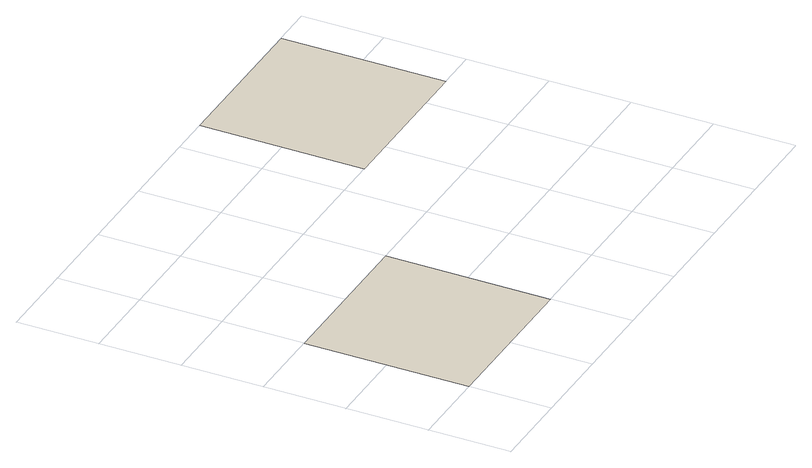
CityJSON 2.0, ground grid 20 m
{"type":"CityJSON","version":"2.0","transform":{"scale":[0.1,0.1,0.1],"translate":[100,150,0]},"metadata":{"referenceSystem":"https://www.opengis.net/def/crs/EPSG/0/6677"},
"CityObjects":{
"building1":{"type":"Building","attributes":{"name":"Sample Building A"},"geometry":[{"type":"MultiSurface","lod":"0","boundaries":[[[0,1,2,3]]]}]},
"building2":{"type":"Building","attributes":{"name":"Sample Building B"},"geometry":[{"type":"MultiSurface","lod":"0","boundaries":[[[4,5,6,7]]]}]}
},
"vertices":[
[400,0,0],[400,400,0],[0,400,0],[0,0,0],
[1100,600,0],[1100,1000,0],[700,1000,0],[700,600,0]
]}
